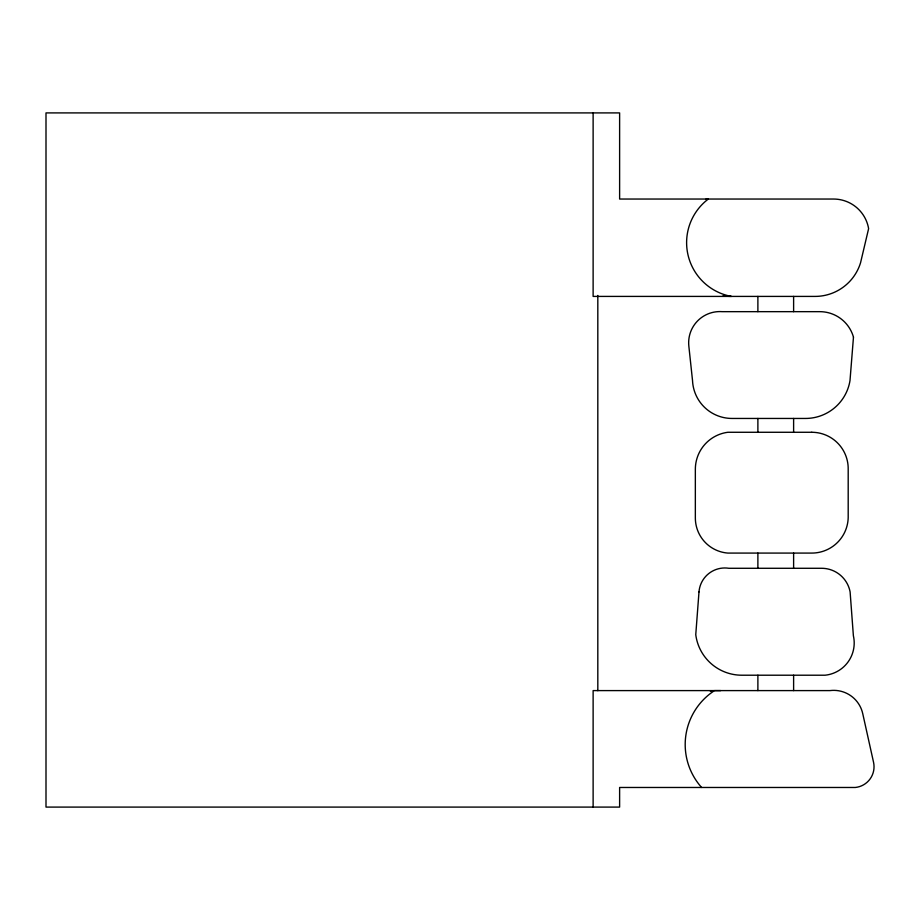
<?xml version="1.0" encoding="UTF-8"?>
<svg xmlns="http://www.w3.org/2000/svg" width="920" height="920" viewBox="0 0 920 920"><rect width="100%" height="100%" fill="white"/><g stroke="black" fill="none" stroke-linecap="round" stroke-linejoin="round"><path stroke-width="1.38" d="M593.124 807.093L593.124 690.598L720.67 690.598M793.615 296.412L793.615 311.661M793.615 418.45L793.615 432.273M793.615 553.081L793.615 568.284M793.615 675.211L793.615 690.598M757.884 296.412L757.884 311.661M757.884 418.45L757.884 432.273M757.884 553.081L757.884 568.284M757.884 675.211L757.884 690.598M597.816 295.435L597.816 690.678M593.124 112.907L593.124 296.412L815.039 296.412A47.61 47.61 0 0 0 860.556 262.763L868.618 228.631A35.569 35.569 0 0 0 833.566 199.042L619.62 199.042L619.62 112.907L46 112.907L46 807.093L619.62 807.093L619.62 787.474L855.301 787.474A20.815 20.815 0 0 0 873.54 762.243L862.73 713.609A29.693 29.693 0 0 0 829.978 690.598L714.518 690.598A64.296 64.296 0 0 0 701.615 787.474M722.994 295.837A60.03 60.03 0 0 0 731.342 296.412A54.671 54.671 0 0 1 708.308 199.042A36.432 36.432 0 0 0 705.939 199.134M710.344 691.196A33.626 33.626 0 0 1 713.759 690.644M698.993 591.928L695.761 634.673A46.414 46.414 0 0 0 741.796 675.211L825.079 675.211A32.395 32.395 0 0 0 853.38 635.731L850.114 591.928A29.003 29.003 0 0 0 821.617 568.284L728.87 568.284A25.921 25.921 0 0 0 698.993 591.928M853.472 337.122L849.999 380.592A45.08 45.08 0 0 1 805.506 418.45L732.021 418.45A39.537 39.537 0 0 1 692.53 380.592L688.838 346.081A31.188 31.188 0 0 1 722.143 311.661L819.789 311.661A35.017 35.017 0 0 1 853.472 337.122M811.785 432.273L727.869 432.273A37.34 37.34 0 0 0 695.347 469.303L695.347 517.937A35.236 35.236 0 0 0 727.869 553.081L811.785 553.081A36.42 36.42 0 0 0 848.194 517.741L848.194 469.303A36.409 36.409 0 0 0 811.785 432.273"/></g></svg>
